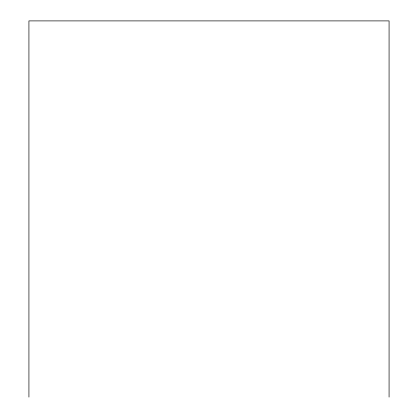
<?xml version="1.0" encoding="UTF-8"?>
<svg xmlns="http://www.w3.org/2000/svg" width="418" height="418" viewBox="0 0 418 418"><rect width="100%" height="100%" fill="white"/><g stroke="black" fill="none" stroke-linecap="round" stroke-linejoin="round"><path stroke-width="0.63" d="M389.074 397.1L389.074 20.9L28.926 20.9L28.926 397.1"/></g></svg>
